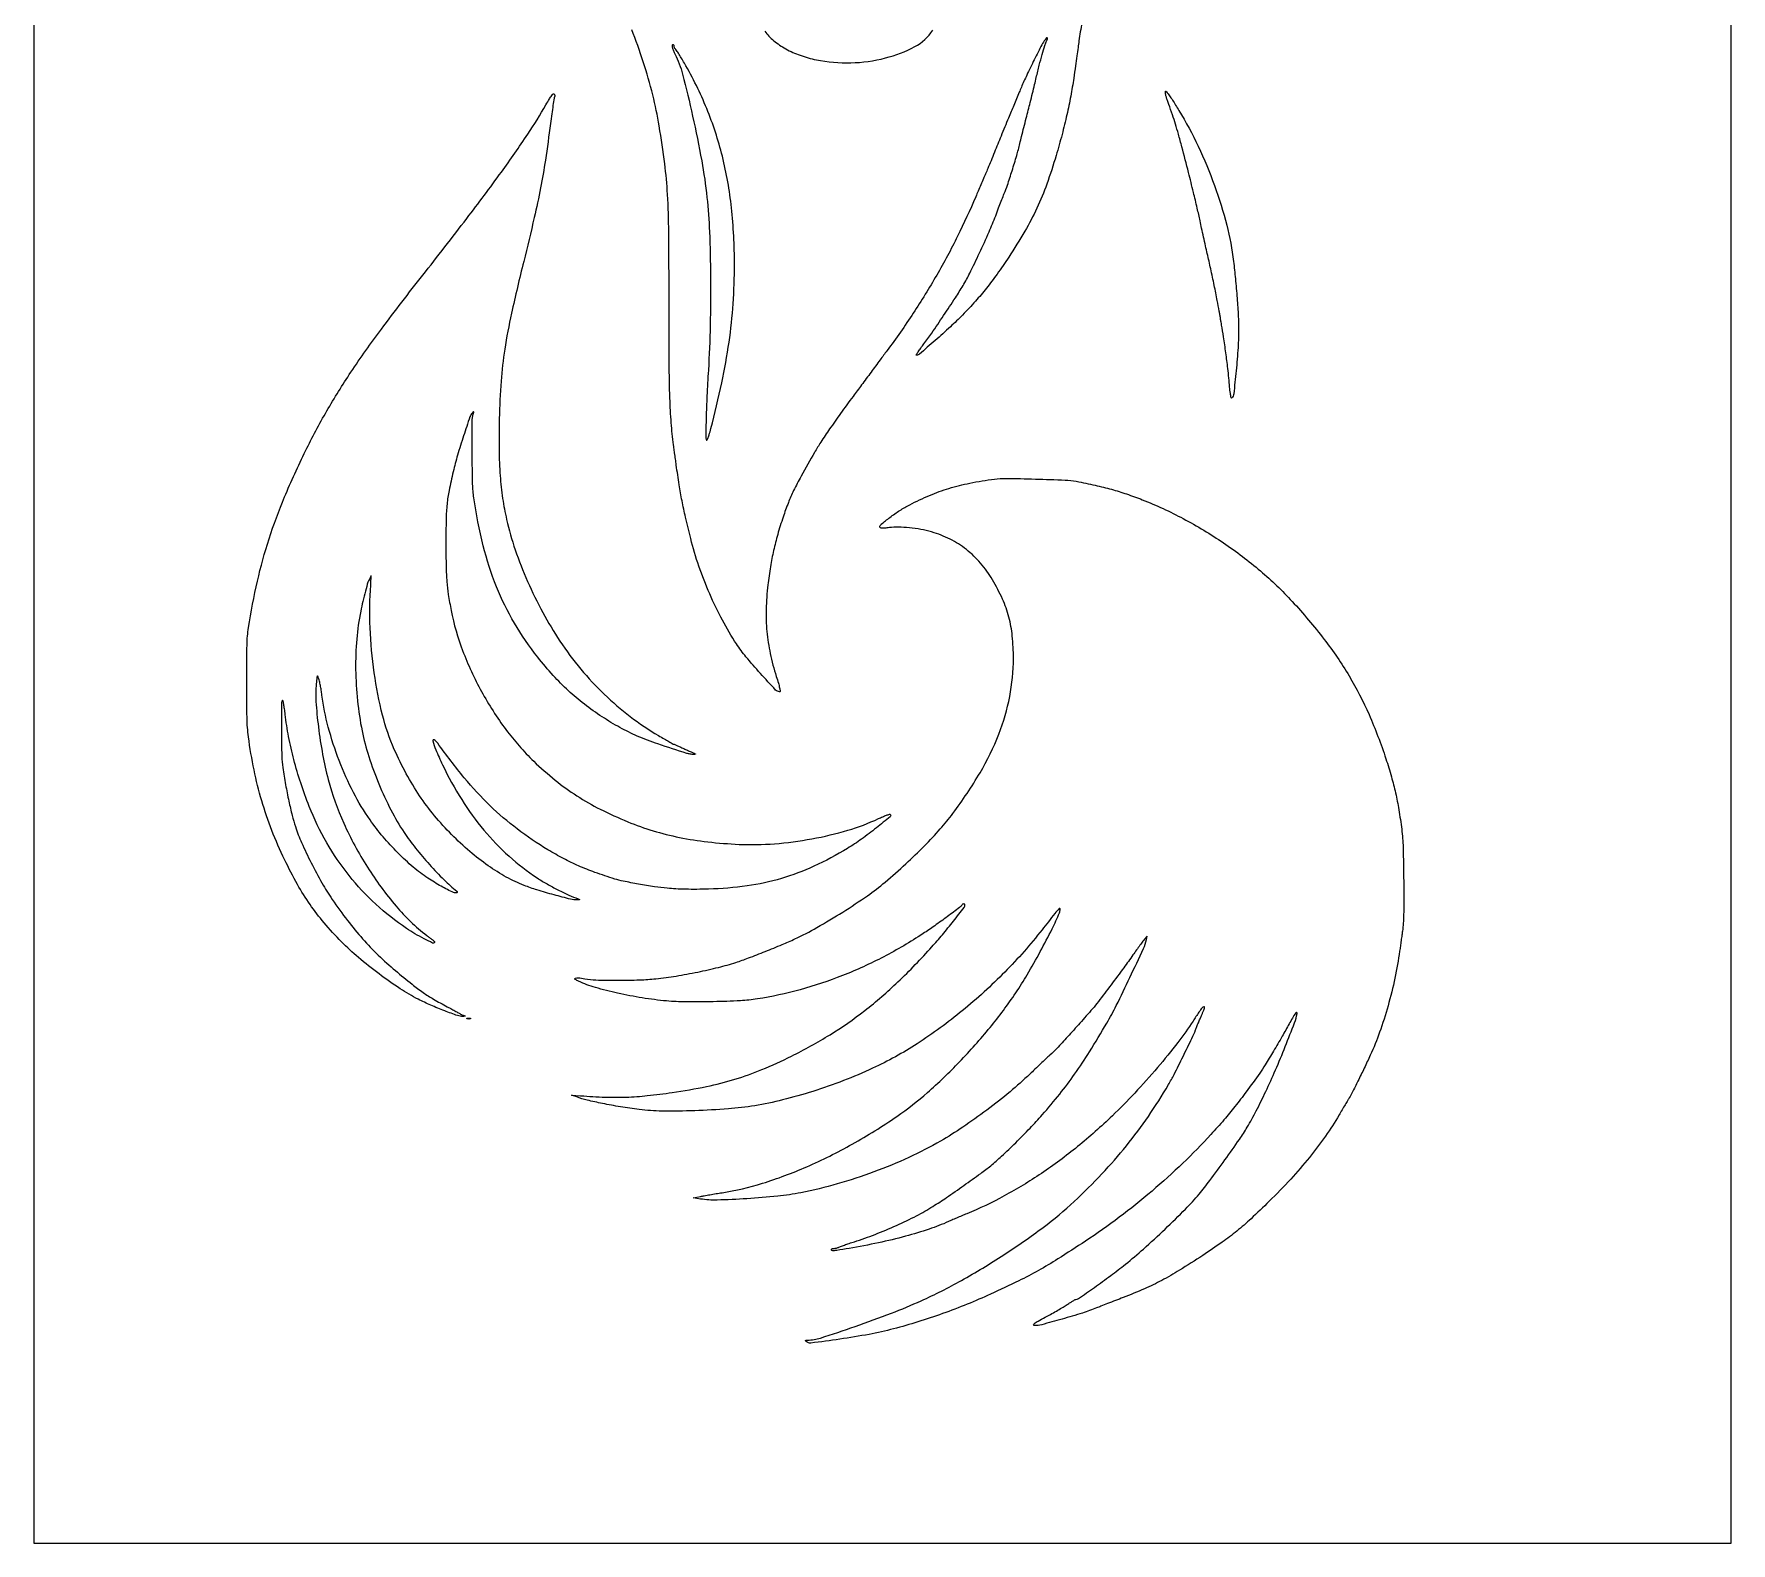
# Model space of a CAD drawing. Extents: x 0 to 1296, y 0 to 2046.
# Drawn here: x 0 to 1296, y 0 to 1152 of the extents above; entities that cross this region are included whole.
import ezdxf

# ---------------------------------------------------------------- set-up
doc = ezdxf.new("R2010")
doc.units = 0

msp = doc.modelspace()

# ---------------------------------------------------------------- linework, layer by layer
msp.add_lwpolyline([(0, 1023), (0, 0), (648, 0), (1296, 0), (1296, 1023), (1296, 2046), (648, 2046), (0, 2046)], close=True)
for points in [[(800.325212, 1160.752365, 0.01662), (798.009665, 1147.018968, -0.000908), (797.305164, 1141.856001, -0.000501), (796.42611, 1135.546578, -0.000412), (795.344326, 1127.88441, -0.000226), (794.007175, 1118.5, -0.010922), (791.752113, 1104.858562, -0.009349), (788.796586, 1090.598683, -0.008764), (785.102409, 1075.541711, -0.007072), (780.62357, 1059.5, -0.01468), (773.470928, 1037.606367, -0.022764), (765.902647, 1019.228321, -0.022689), (756.675573, 1001.571078, -0.014457), (744.443748, 981.878543, -0.008614), (735.524568, 968.896025, -0.01377), (727.41801, 958.159532, -0.014353), (718.986209, 948.209, -0.010538), (709.098348, 937.65338, -0.012706), (699.874293, 928.681088, -0.007069), (688.207506, 918.197889, -0.002124), (676.22882, 907.826044, -0.179228), (673.9984, 907, -0.584489), (673.827353, 907.303704, -0.007733), (675.249711, 909.570312, -0.012431), (677.183863, 912.392971, -0.006856), (679.679734, 915.75, 0.012249), (685.555126, 923.833216, 0.003111), (694.683783, 937.239473, 0.003221), (703.720898, 950.87948, 0.010205), (709.522644, 960.168638, 0.019963), (714.63157, 969.565959, 0.005212), (722.067095, 985.052816, 0.005534), (729.380956, 1001.164802, 0.01267), (734.447331, 1013.5, -0.000518), (736.701428, 1019.391583, -0.000712), (738.740168, 1024.68125, -0.00045), (740.464963, 1029.125536, -0.008625), (741.027294, 1030.5, 0.021321), (743.394589, 1036.733174, 0.004456), (746.975836, 1047.858911, 0.004961), (750.481325, 1059.496298, 0.010819), (752.886364, 1068.5, -0.001039), (754.256779, 1074.064721, -0.000555), (755.973366, 1080.940625, -0.000552), (757.74193, 1087.958593, -0.000861), (759.282562, 1094, 0.00147), (760.806439, 1100.006266, 0.000973), (762.522776, 1106.9125, 0.000979), (764.164294, 1113.629616, 0.001904), (765.44393, 1119, -0.004424), (767.736459, 1128.410712, -0.006424), (769.939269, 1136.669676, -0.005632), (771.891635, 1143.339471, -0.047326), (773.084507, 1146.236431, 0.025343), (773.998272, 1148.205342, 0.228443), (773.937933, 1149.127495, 0.487188), (773.358256, 1149.21486, 0.038674), (772.152639, 1147.884859, 0.04615), (769.722581, 1144.067111, 0.003137), (763.908766, 1132.574322, 0.004988), (758.145331, 1120.706201, 0.010981), (754.032524, 1111.5, -0.000185), (752.428639, 1107.691066, -0.000087), (750.351461, 1102.765625, -0.000086), (748.172741, 1097.604383, -0.000121), (746.226846, 1093, 0.002026), (744.116854, 1087.953779, 0.000917), (741.390868, 1081.325, 0.000907), (738.539631, 1074.3191, 0.001242), (735.999508, 1068, -0.001527), (733.528127, 1061.862039, -0.001306), (730.887455, 1055.409375, -0.001315), (728.456147, 1049.556009, -0.003752), (726.723004, 1045.5, 0.001035), (725.099111, 1041.756104, 0.000531), (723.078746, 1037.057874, 0.000528), (721.009098, 1032.2168, 0.000797), (719.217372, 1027.99489, -0.015601), (705.301366, 997.728333, -0.015185), (689.406556, 968.109028, -0.014948), (671.484466, 939.059343, -0.014032), (651.492231, 910.5, -0.000041), (646.172196, 903.338, -0.000019), (639.257265, 894.03125, -0.000019), (631.991013, 884.253215, -0.000026), (625.485094, 875.5, 0.003905), (615.96612, 862.483247, 0.005376), (607.631574, 850.630504, 0.006001), (600.813696, 840.449996, 0.01476), (596.12055, 832.77083, 0.003068), (585.846321, 814.528432, 0.013541), (580.153324, 803.585446, 0.019528), (576.115498, 794.385427, 0.012282), (572.089455, 783.354891, 0.011226), (567.95151, 770.116689, 0.014968), (564.827984, 757.912982, 0.014861), (562.424007, 745.474568, 0.010817), (560.463957, 731.521806, 0.023308), (559.146893, 713.087143, 0.029213), (559.724152, 695.96066, 0.029529), (562.281326, 679.170733, 0.024718), (566.908309, 661.75, -0.006066), (568.495228, 656.563044, -0.01794), (569.412713, 652.953213, -0.0184), (569.8555, 650.466598, -0.455666), (569.44981, 650, -0.207689), (566.383761, 651.330984, -0.004223), (554.742915, 663.997224, -0.010568), (543.736694, 676.707846, -0.027236), (536.50531, 686.459723, -0.023589), (525.723693, 704.592406, -0.019915), (516.024744, 724.699382, -0.019655), (507.824783, 745.821146, -0.021199), (501.536627, 767, -0.004178), (497.601526, 783.229918, -0.00894), (494.893442, 795.834438, -0.009469), (492.732986, 808.066803, -0.005317), (490.548641, 823, 0.000052), (489.912147, 827.696109, 0.000056), (489.287562, 832.296875, 0.000053), (488.74913, 836.256583, 0.000258), (488.442655, 838.5, -0.0153), (486.661404, 855.291061, -0.010866), (485.651493, 874.199904, -0.006447), (485.149799, 900.976634, -0.00142), (485.011847, 946.941402, 0.002118), (484.775116, 1000.772769, 0.011734), (483.846038, 1029.705396, 0.017675), (481.715201, 1053.078538, 0.009246), (477.499243, 1082, 0.021017), (472.567815, 1105.685549, 0.016269), (465.288086, 1131.01738, 0.016408), (456.484088, 1155.501619, 0.023237)], [(558.092764, 1154.37443, 0.061461), (564.976616, 1147.117567, 0.045628), (574.119078, 1140.892218, 0.041807), (585.106784, 1135.945118, 0.034424), (597.5, 1132.506297, 0.057412), (623.837586, 1130.205237, 0.055536), (650.317068, 1133.896541, 0.060787), (672.636615, 1142.576396, 0.125259), (686.359702, 1155.145534, -0.073887)]]:
    msp.add_lwpolyline(points, format="xyb")
for points in [[(487.559298, 1141.75, 0.014957), (487.914771, 1140.709231, 0.007684), (488.418784, 1139.426563, 0.00763), (488.978495, 1138.121079, 0.011413), (489.510554, 1137, -0.053507), (495.299611, 1121.57474, -0.008119), (503.004167, 1089.519813, -0.009805), (509.931517, 1055.351845, -0.018467), (513.955722, 1027.5, -0.016985), (515.863996, 1001.260087, -0.007644), (516.670217, 966.727898, -0.007498), (516.413796, 929.776702, -0.009366), (515.019108, 895.5, 0.002885), (513.966441, 875.889951, 0.004635), (513.32038, 859.156087, 0.001997), (512.962989, 845.047189, 0.102764), (513.460771, 842.364651, 0.549369), (513.992576, 842.26909, 0.089573), (514.683337, 843.358237, 0.026876), (515.63331, 846.106587, 0.005684), (516.975444, 851, 0.011435), (525.284823, 885.94407, 0.016933), (530.820273, 916.940004, 0.018289), (533.953912, 946.311857, 0.017467), (534.99704, 976.289219, 0.026721), (532.676037, 1019.570105, 0.0343), (525.712817, 1058.820988, 0.035936), (513.812074, 1095.220854, 0.034795), (496.716483, 1129.953506, 0.003943), (494.307553, 1134.019639, 0.006047), (492.150639, 1137.499884, 0.002386), (490.257893, 1140.44188, 0.149883), (489.790098, 1140.833333, -0.126842), (489.487438, 1141.064168, -0.060775), (489.232091, 1141.484896, -0.05449), (489.058666, 1142.016731, -0.051632), (489, 1142.583333, 0.073729), (488.919742, 1143.124647, 0.088057), (488.686455, 1143.583854, 0.100597), (488.339659, 1143.890833, 0.131768), (487.932612, 1144, 0.216724), (487.555074, 1143.828292, 0.139057), (487.34624, 1143.385576, 0.080901), (487.344126, 1142.673768, 0.035198)], [(397.518775, 1104.030378, 0.099854), (397.229349, 1103.248497, 0.001127), (396.371062, 1097.690832, 0.003427), (395.436351, 1091.24992, 0.002221), (394.439434, 1083.788298, -0.004938), (390.559897, 1055.90636, -0.010919), (386.926388, 1034.735027, -0.009578), (382.084009, 1012.122604, -0.003015), (373.9932, 978.5, 0.005577), (364.695562, 938.973153, 0.016377), (359.494982, 911.505449, 0.020145), (356.694823, 887.067285, 0.012863), (355.320426, 858.5, 0.008735), (355.204313, 834.703028, 0.015081), (356.050329, 814.925166, 0.017573), (357.925613, 797.637273, 0.020874), (360.944457, 781.5, 0.026062), (367.548832, 758.427474, 0.020653), (376.983011, 734.261881, 0.020334), (388.578363, 710.510638, 0.022732), (401.676855, 688.672968, 0.027056), (417.602401, 667.275905, 0.028279), (435.526282, 648.054258, 0.02851), (455.357958, 631.119276, 0.028527), (476.983521, 616.554048, 0.001671), (481.248576, 614.041595, 0.002664), (484.913505, 611.925252, 0.000558), (488.144832, 610.08696, 0.129751), (488.474294, 610, -0.102588), (488.801965, 609.932055, -0.001092), (490.932573, 609.003223, -0.003409), (493.385971, 607.907285, -0.002204), (496.211843, 606.606716, 0.001769), (499.112502, 605.268671, 0.002249), (501.799729, 604.055177, 0.00176), (504.060832, 603.055858, 0.01858), (505, 602.685663, -0.666544), (505.021836, 602.300567, -0.123685), (504.002495, 602.08811, -0.027448), (501.12, 602.364282, -0.037201), (498.570998, 602.947062, -0.00771), (476.541146, 610.114627, -0.019282), (460.763641, 616.207551, -0.023674), (447.537246, 622.669114, -0.018957), (433.934848, 630.816942, -0.019686), (420.305655, 640.484551, -0.02274), (408.144834, 650.764954, -0.021848), (396.574278, 662.464954, -0.015862), (384.711571, 676.422997, -0.035416), (366.86237, 702.406854, -0.037369), (353.216723, 730.200085, -0.034738), (343.118308, 761.483211, -0.024), (335.913112, 798, -0.031299), (335.022598, 808.545864, -0.003738), (334.690245, 831.968087, -0.002068), (334.627159, 856.459687, -0.076717), (335.48385, 861.95336, 0.00555), (335.926589, 863.401368, 0.217413), (335.88004, 863.725745, 0.4678), (335.661468, 863.753207, 0.011548), (334.841903, 862.95336, 0.111538), (332.900984, 859.804057, 0.003528), (328.09293, 845.444722, 0.007645), (323.48552, 830.590145, 0.012939), (320.141763, 818, 0.009259), (317.02064, 803.721022, 0.024039), (315.462059, 793.310634, 0.020251), (314.771999, 781.832058, 0.005028), (314.593239, 763, 0.004208), (314.751998, 745.319342, 0.015203), (315.289988, 734.072673, 0.019049), (316.440868, 724.221225, 0.009833), (318.589772, 712, 0.042917), (327.372302, 681.400486, 0.034065), (341.81907, 650.17962, 0.033975), (360.426319, 621.11239, 0.041917), (381.662195, 596.95498, 0.02146), (398.110916, 582.441654, 0.027045), (414.563596, 570.546774, 0.026433), (432.514818, 560.291269, 0.019067), (453.5, 550.716169, 0.024156), (472.816924, 543.847599, 0.023345), (492.926308, 538.78458, 0.021944), (514.568029, 535.378907, 0.016696), (538.5, 533.488756, 0.031229), (565.526126, 533.948523, 0.025705), (594.129232, 537.712672, 0.026148), (621.532752, 544.260102, 0.037365), (644.907655, 553.098774, -0.007938), (648.173196, 554.558366, -0.012581), (651.019444, 555.692861, -0.006507), (653.410518, 556.541681, -0.285796), (653.90725, 556.426083, -0.441436), (653.822285, 554.581143, -0.005246), (643.362262, 546.072844, -0.013395), (632.007368, 537.519661, -0.017808), (621.219543, 530.402631, -0.028628), (595.65865, 516.757867, -0.036932), (570.754132, 507.404746, -0.036625), (544.575692, 501.764393, -0.027438), (515.176372, 499.285008, -0.005814), (506.251575, 499.127511, -0.0067), (497.737953, 499.190372, -0.00725), (490.052785, 499.461633, -0.012533), (483.676372, 499.939773, -0.012311), (473.864489, 501.168011, -0.006347), (461.650652, 503.162206, -0.005724), (450.079823, 505.339401, -0.026624), (443.5, 507.024216, -0.010199), (428.422657, 512.092839, -0.016853), (415.940228, 517.055437, -0.018082), (404.463014, 522.575091, -0.014431), (392.5, 529.318464, -0.026773), (369.054839, 545.209991, -0.029891), (348.334192, 562.98328, -0.027745), (328.659371, 584.248342, -0.018178), (308.32312, 610.737444, 0.101303), (305.656609, 613.223963, 0.662389), (304.617464, 612.479743, 0.046723), (306.797227, 605.771072, 0.009267), (312.020809, 594.262117, 0.028902), (326.661746, 567.6137, 0.034137), (343.567512, 544.350227, 0.035621), (362.779098, 524.453699, 0.037525), (384.305983, 507.860646, 0.015175), (391.817422, 503.241673, 0.012039), (400.19259, 498.699985, 0.012297), (408.43469, 494.736589, 0.021193), (415.5, 491.904309, -0.008901), (416.61636, 491.488336, -0.517334), (416.660896, 491.307505, -0.203673), (416.383002, 491.171346, -0.004197), (414.803688, 491.09968, -0.070067), (409.843983, 491.612112, -0.005681), (397.146744, 494.911407, -0.008407), (384.152557, 498.681696, -0.018371), (374.365229, 502.099294, -0.033516), (360.735239, 508.510922, -0.026236), (346.874766, 517.18454, -0.024252), (332.911873, 528.023799, -0.01952), (318.974078, 540.947038, -0.023267), (305.902406, 555.332393, -0.024631), (294.485709, 570.608375, -0.023971), (284.364853, 587.31674, -0.019809), (275.176051, 606, -0.043403), (266.23797, 632.033588, -0.025373), (259.900269, 664.422442, -0.024641), (256.675178, 698.915872, -0.029585), (257.170377, 731.5, 0.003895), (257.392034, 734.825264, 0.009608), (257.488736, 737.26875, 0.023995), (257.455052, 738.486982, 0.845655), (257.312769, 738.5, -0.022142), (257.050799, 737.660209, -0.018305), (256.700234, 736.790756, -0.018691), (256.319157, 736.016248, -0.046214), (255.968969, 735.489807, 0.100737), (255.081683, 733.779443, 0.003739), (253.132472, 726.743989, 0.007312), (251.172448, 719.009057, 0.008169), (249.515227, 711.5, 0.029793), (246.493612, 690.259336, 0.023406), (245.681189, 667.013789, 0.022872), (247.056853, 643.158558, 0.024504), (250.600306, 620.077944, 0.027306), (255.704092, 600.573316, 0.020588), (263.338613, 579.768472, 0.020628), (272.63382, 559.719334, 0.027905), (282.74998, 542.5, 0.021347), (291.417874, 530.603076, 0.015166), (302.085414, 518.006531, 0.015348), (313.160902, 506.439496, 0.027606), (323.02347, 497.768199, -0.584879), (322.839626, 496.581271, -0.197166), (320.520159, 496.652419, -0.0238), (311.046114, 501.436253, -0.016418), (300.785408, 507.699169, -0.031395), (289.659216, 516.045849, -0.020653), (277.91829, 526.933044, -0.019965), (266.582715, 539.300693, -0.022027), (256.655563, 552.146942, -0.034942), (244.031103, 573.017386, -0.026629), (233.114342, 597.403267, -0.026481), (224.783145, 622.995463, -0.033082), (219.927272, 647.5, 0.00768), (219.388126, 651.196052, 0.007772), (218.737604, 654.859222, 0.007613), (218.073569, 658.028722, 0.031162), (217.523065, 659.914371, 0.015103), (216.715548, 661.956518, 0.636638), (216.356364, 661.967364, 0.090719), (216.082766, 661.037616, 0.001758), (215.573483, 656.048962, 0.04124), (215.359559, 642.498857, 0.014425), (217.219213, 623.084193, 0.014412), (220.456703, 602.112317, 0.018337), (224.703621, 583, 0.042787), (236.543396, 549.619343, 0.034379), (254.653205, 516.079797, 0.035061), (276.614271, 486.20631, 0.052727), (300, 463.915638, -0.000213), (302.137807, 462.268435, -0.000317), (304.006771, 460.825219, -0.000133), (305.606036, 459.587962, -0.006705), (305.916667, 459.340782, -0.181217), (306.022786, 459.15829, -0.104903), (306.012281, 458.901448, -0.079585), (305.885029, 458.607667, -0.054506), (305.657056, 458.323723, -0.321288), (304.431474, 458.121338, -0.005287), (297.898395, 461.428915, -0.012988), (290.974275, 465.258543, -0.014418), (284.5, 469.31774, -0.038985), (261.096708, 487.736791, -0.038254), (240.675384, 509.674516, -0.037775), (223.609438, 534.747045, -0.035995), (210.197891, 562.5, -0.014924), (203.719584, 580.338729, -0.015797), (198.449721, 598.199525, -0.016321), (194.474147, 615.756767, -0.018953), (191.878779, 632.684031, 0.00708), (191.329475, 636.938604, 0.012423), (190.738145, 640.43792, 0.006746), (190.156789, 643.223648, 0.515898), (189.797769, 643.375014, 0.260091), (188.972386, 641.893574, 0.000871), (189.022598, 620.378492, 0.003899), (189.254671, 600.83381, 0.033043), (190.006833, 592.081913, 0.00689), (192.195092, 578.986634, 0.007826), (194.660751, 566.503213, 0.008444), (197.211592, 555.487073, 0.017489), (199.646639, 547, 0.02645), (204.347553, 534.781111, 0.012268), (211.66444, 519.426429, 0.012261), (219.953672, 504.024972, 0.020252), (227.784712, 491.5, 0.013416), (239.518099, 475.274701, 0.018178), (251.021231, 461.316715, 0.019191), (262.968047, 448.847606, 0.018272), (276.02676, 437.117138, 0.0046), (288.827014, 426.635711, 0.016912), (297.201675, 420.359886, 0.020747), (305.087081, 415.330061, 0.009805), (315.639947, 409.472869, -0.002067), (319.106865, 407.618205, -0.002885), (322.191109, 405.928757, -0.001749), (324.773631, 404.482862, -0.03753), (325.5, 403.997657, 0.046958), (326.022247, 403.662844, 0.018663), (326.79375, 403.300649, 0.018275), (327.660953, 402.969217, 0.021874), (328.5, 402.72361, -0.025209), (329.279809, 402.489688, -0.638301), (329.295433, 402.321712, -0.116071), (328.858683, 402.188418, -0.006753), (327.45659, 402.116001, -0.094134), (323.521764, 402.709151, -0.007643), (313.682496, 406.329978, -0.011049), (303.040037, 410.704618, -0.014331), (293.5, 415.204698, -0.028109), (279.673107, 423.224943, -0.015121), (263.535923, 434.553123, -0.015022), (247.749714, 447.120126, -0.022934), (234.921166, 459.029151, -0.017421), (221.512541, 473.659513, -0.025231), (210.814414, 487.54213, -0.02429), (201.282469, 502.829162, -0.014596), (191.410355, 521.801817, -0.019909), (181.673161, 544.157449, -0.021165), (173.962003, 566.770041, -0.020791), (168.079619, 590.322914, -0.017873), (163.824493, 615.5, -0.028243), (162.727406, 630.059001, -0.004744), (162.468498, 658.034511, -0.004372), (162.720039, 686.056478, -0.034461), (163.84394, 699, -0.017244), (170.677925, 734.536021, -0.021994), (179.526088, 766.699863, -0.021315), (191.410728, 798.753436, -0.014698), (207.451096, 834, -0.016785), (223.652845, 864.372302, -0.016225), (242.029683, 893.942549, -0.01338), (265.300882, 926.868486, -0.006382), (296.880595, 968, 0.003576), (330.535404, 1011.328645, 0.006768), (356.929174, 1046.800042, 0.00828), (377.118335, 1075.710318, 0.019293), (391.021246, 1098.160766, -0.006787), (393.628861, 1102.616759, -0.027079), (395.407752, 1105.232768, -0.053537), (396.628995, 1106.522078, -0.470986), (397.304122, 1106.402846, -0.054825), (397.567916, 1105.789402, -0.051632), (397.698877, 1105.120726, -0.055548), (397.685976, 1104.499091, -0.105853)], [(874.397212, 1093.763225, -0.027065), (889.067266, 1066.555011, -0.023326), (901.530218, 1036.554781, -0.023806), (910.861281, 1006.335193, -0.033078), (916.092039, 978.5, -0.006441), (917.503294, 965.32869, -0.00451), (918.768, 950.4569, -0.004375), (919.696398, 936.63475, -0.014404), (919.966063, 927.5, -0.016017), (919.507597, 912.869089, -0.008914), (918.060774, 895.086714, -0.003434), (916.188528, 877.469743, -0.169767), (914.686725, 874.353392, -0.602391), (914.209871, 874.500354, -0.010672), (913.650517, 877.83591, -0.012398), (913.070283, 882.647494, -0.004495), (912.477948, 889.5, 0.011541), (911.738755, 896.843801, 0.002895), (910.187906, 908.781377, 0.003086), (908.450077, 921.011219, 0.007511), (906.977813, 930, -0.001168), (906.597835, 932.148679, -0.000542), (906.113944, 934.940625, -0.000537), (905.612052, 937.874048, -0.000749), (905.169713, 940.5, 0.007376), (903.685459, 948.650227, 0.002592), (901.321805, 960.30606, 0.0026), (898.62654, 972.923101, 0.003337), (896.009357, 984.5, -0.00184), (894.66869, 990.348831, -0.001151), (893.139946, 997.20625, -0.001154), (891.664969, 1003.969141, -0.002103), (890.496391, 1009.5, 0.00607), (888.358389, 1019.236561, 0.00319), (885.477044, 1031.288379, 0.002498), (881.67299, 1046.435505, 0.001171), (876.606667, 1066, 0.003585), (873.973327, 1075.784631, 0.007304), (871.738003, 1083.423455, 0.008033), (869.425672, 1090.511344, 0.005478), (866.580012, 1098.495668, -0.008021), (865.592155, 1101.312611, -0.009658), (864.757879, 1103.991308, -0.008491), (864.139495, 1106.264289, -0.062242), (864, 1107.380526, -0.044835), (864.082081, 1108.294058, -0.462517), (864.369817, 1108.460776, -0.133682), (864.874255, 1108.11041, -0.007855), (866.062177, 1106.648084, -0.020017), (867.215411, 1105.054671, -0.003069), (869.361242, 1101.781733, -0.003426), (871.844384, 1097.884831, -0.002967)], [(796, 810.669922, -0.008256), (810.468324, 807.673341, -0.012831), (822.825655, 804.565364, -0.013704), (834.386415, 800.995989, -0.011601), (846.401774, 796.609074, -0.029401), (877.726859, 782.164648, -0.026281), (908.381631, 763.647578, -0.026496), (936.652898, 742.203622, -0.031419), (960.837927, 718.998637, -0.021292), (985.328941, 689.96194, -0.030204), (1004.339388, 662.037541, -0.030923), (1019.522473, 632.550095, -0.023975), (1032.439422, 598.820737, -0.010118), (1036.642752, 585.113832, -0.014251), (1039.790704, 572.724371, -0.013895), (1042.283265, 559.938317, -0.00895), (1044.492739, 545, -0.02577), (1045.569422, 531.119751, -0.004656), (1045.99847, 505.235326, -0.004247), (1045.966567, 479.320245, -0.032545), (1045.057827, 467.192629, 0.000118), (1044.612599, 464.024596, 0.000057), (1044.044091, 459.969085, 0.000056), (1043.452618, 455.742791, 0.000081), (1042.92986, 452, -0.018177), (1039.289991, 431.408824, -0.015872), (1034.024493, 410.173163, -0.016244), (1027.61158, 389.964292, -0.023066), (1020.51658, 372.5, -0.003505), (1015.899971, 362.668778, -0.003288), (1011.048037, 352.691019, -0.002699), (1006.680304, 343.975899, -0.020856), (1004.447544, 340, 0.003501), (1003.263407, 338.052888, 0.000768), (1001.256801, 334.689005, 0.0008), (998.948634, 330.791862, 0.000768), (996.621772, 326.83491, -0.020469), (986.27503, 310.727272, -0.017021), (974.018157, 294.467884, -0.015823), (959.746161, 277.918128, -0.012543), (943.332918, 260.935786, -0.007025), (929.413041, 247.617813, -0.016499), (918.561891, 238.172194, -0.017182), (907.380112, 229.691098, -0.008255), (892.5, 219.553997, -0.007048), (874.803985, 208.275551, -0.016669), (861.238268, 200.508439, -0.018481), (848.056412, 194.145746, -0.01079), (831.834068, 187.455422, 0.000399), (825.906183, 185.153619, 0.000392), (819.948132, 182.829241, 0.000385), (814.728119, 180.783427, 0.001498), (811.5, 179.504224, -0.018936), (800.682965, 175.648433, -0.006937), (785.125885, 170.994568, -0.004465), (769.60261, 166.733915, -0.064826), (763.965773, 166, -0.436168), (763.431165, 166.575923, -0.212129), (763.961879, 167.565105, -0.036527), (766.846162, 169.484956, -0.00739), (772.25, 172.433436, 0.005446), (776.2868, 174.615691, 0.003848), (780.774785, 177.15076, 0.003884), (785.027322, 179.640356, 0.00818), (788.281182, 181.652235, -0.002918), (790.913979, 183.318656, -0.004525), (793.20732, 184.722844, -0.001502), (795.199786, 185.910025, -0.134387), (795.528501, 186, 0.153341), (797.667464, 186.671776, 0.00182), (809.824476, 195.209547, 0.006008), (822.252295, 204.231289, 0.00762), (833.5, 212.87402, 0.014861), (847.308982, 224.508293, 0.007819), (863.796374, 239.729598, 0.007691), (879.338806, 254.998201, 0.02069), (889.75557, 266.463217, 0.013594), (897.920931, 276.791539, 0.004394), (909.454341, 292.510746, 0.004081), (920.560096, 308.197805, 0.019183), (926.514969, 317.498005, 0.013558), (933.433983, 330.042236, 0.009094), (940.687092, 344.727994, 0.008321), (948.117067, 361.192258, 0.006685), (955.575246, 379.136632, 0.003937), (962.659115, 397.257289, 0.048534), (964.618808, 404.399362, 0.816153), (963.541115, 404.820556, 0.019151), (958.558755, 396.433746, -0.006656), (953.218034, 386.909565, -0.003858), (946.560975, 375.602013, -0.003548), (940.135905, 365.049213, -0.015059), (936.059728, 358.883121, -0.00481), (925.736137, 344.539572, -0.009393), (917.184855, 333.343448, -0.010266), (908.741629, 323.146152, -0.007198), (898.836742, 312, -0.016494), (877.391823, 290.055376, -0.014863), (853.80862, 268.771085, -0.014738), (828.779934, 248.737189, -0.015455), (803, 230.540981, -0.004735), (781.96553, 216.932092, -0.013832), (767.116913, 208.089487, -0.014281), (752.061459, 200.234354, -0.005328), (730.5, 190.039457, -0.011517), (712.714747, 182.351976, -0.010319), (693.935026, 175.19055, -0.010349), (674.937794, 168.832129, -0.011794), (656.5, 163.556234, -0.017413), (637.763317, 159.36068, -0.010689), (615.440603, 155.664564, -0.003962), (593.386133, 152.673766, -0.232104), (589.649355, 153.950645, -0.081533), (589.310006, 154.423288, -0.332532), (589.370158, 154.75, -0.162514), (589.813555, 154.950381, -0.025566), (590.783322, 155, 0.07796), (600.593993, 156.539042, 0.005458), (627.09646, 165.384327, 0.008537), (654.792103, 175.497723, 0.014339), (677.637147, 185.04537, 0.021622), (708.223774, 200.497077, 0.016149), (740.568036, 220.031165, 0.016386), (770.687977, 241.00992, 0.027417), (794.370788, 260.794957, 0.016234), (815.593806, 281.927032, 0.018975), (834.278041, 303.353594, 0.019299), (851.013301, 325.802836, 0.017983), (866.388058, 350, 0.014659), (870.668259, 357.820726, 0.003198), (877.556913, 371.549998, 0.002728), (884.280725, 385.356574, 0.022433), (887.022673, 391.790145, -0.005534), (887.998378, 394.312532, -0.003281), (889.21462, 397.299167, -0.003283), (890.467178, 400.262975, -0.005645), (891.554601, 402.713083, 0.006353), (892.491247, 404.831554, 0.008554), (893.281664, 406.773873, 0.006192), (893.892411, 408.411406, 0.086365), (894, 409.029635, 0.507106), (893.35921, 409.498973, 0.141579), (892.125462, 408.676915, 0.027746), (889.635552, 405.376158, 0.00433), (885.144841, 398.55375, -0.021508), (873.587555, 382.244173, -0.01145), (857.983478, 363.042231, -0.011174), (840.631249, 343.56019, -0.013831), (823.585575, 326.248249, -0.02066), (796.974795, 302.711526, -0.02272), (769.316876, 282.229307, -0.02359), (740.966811, 265.048922, -0.026802), (712.282761, 251.4024, 0.001804), (708.540492, 249.846247, 0.001485), (704.557961, 248.159368, 0.001499), (700.909979, 246.588447, 0.003993), (698.318808, 245.438714, -0.025666), (683.664351, 239.682556, -0.014953), (665.578384, 234.225298, -0.013569), (644.948495, 229.263956, -0.010874), (622.5, 225.013507, -0.000819), (613.037241, 223.450055, -0.021796), (610.496623, 223.147525, -0.126868), (609.423498, 223.339979, -0.293235), (609, 224, -0.192146), (609.15239, 224.381905, -0.087854), (609.591486, 224.70625, -0.067684), (610.242941, 224.926327, -0.047692), (611.013569, 225, 0.038061), (611.910913, 225.068408, 0.0237), (612.945728, 225.277705, 0.023732), (613.952583, 225.583006, 0.039194), (614.763569, 225.945379, -0.036698), (615.915474, 226.466988, -0.00323), (618.927423, 227.550677, -0.004217), (622.543456, 228.791205, -0.00327), (626.5, 230.082669, 0.015318), (642.337124, 235.677766, 0.013041), (658.686901, 242.519474, 0.013403), (673.96674, 249.885467, 0.021646), (686.5, 257.049774, 0.008799), (696.781807, 263.788677, 0.003878), (710.150355, 273.043527, 0.00363), (722.972631, 282.208007, 0.014325), (730.657442, 288.12865, 0.01651), (738.995822, 295.414238, 0.007024), (749.693477, 305.687874, 0.007001), (760.655561, 316.823029, 0.010091), (770.011381, 327, 0.012051), (783.31975, 342.829105, 0.015457), (794.746087, 358.04557, 0.01391), (806.094182, 375.165584, 0.007339), (819.267532, 397, 0.016534), (826.519667, 410.43022, 0.004637), (836.952319, 431.874806, 0.002686), (847.24063, 453.834537, 0.054798), (849.566963, 460.778118), (850.157916, 463.5), (848.055535, 461, 0.01461), (846.862499, 459.494125, 0.002283), (844.609247, 456.44375, 0.002538), (841.98642, 452.820467, 0.00221), (839.275772, 449, -0.005811), (832.281301, 439.290713, -0.002331), (822.49855, 426.166906, -0.001799), (812.872398, 413.473339, -0.015218), (808.349491, 407.912784, -0.003516), (798.748754, 396.973396, -0.003856), (789.283573, 386.503909, -0.003792), (781.025825, 377.646138, -0.016239), (775.895443, 372.566952, 0.001448), (772.812292, 369.690054, 0.000631), (768.734911, 365.853588, 0.000625), (764.413584, 361.767071, 0.000833), (760.5, 358.044462, -0.017215), (745.416006, 344.609656, -0.012359), (727.703341, 330.620167, -0.012377), (709.365559, 317.555684, -0.017554), (692.388164, 306.93141, -0.023236), (668.20536, 294.415325, -0.019262), (641.419228, 283.32279, -0.01902), (613.458021, 274.178808, -0.020902), (585.743737, 267.507345, -0.022682), (567.944329, 264.83407, -0.010236), (544.416311, 262.870884, -0.009147), (521.730724, 261.861091, -0.045375), (509, 262.683343), (503.5, 263.543791), (509, 264.688066, -0.006938), (511.84684, 265.239253, -0.002188), (516.115625, 265.985183, -0.002185), (520.885223, 266.775701, -0.002423), (525.5, 267.496928, 0.03884), (556.394723, 274.659954, 0.026524), (590.156889, 287.310448, 0.024839), (624.953991, 304.602871, 0.022627), (659, 325.764354, 0.030687), (682.264728, 343.921825, 0.020091), (706.829904, 367.469414, 0.019685), (730.165296, 393.702631, 0.024054), (749.761437, 420.047597, 0.015075), (758.503641, 433.951643, 0.008087), (768.488457, 451.595629, 0.007892), (777.567809, 468.907844, 0.022945), (783.092044, 481.233517, 0.073621), (783.74146, 484.026114, 0.694314), (782.988575, 484.379188, 0.030963), (779.617881, 480.639878, 0.001693), (769.810905, 468.21818, -0.028547), (741.433829, 435.99398, -0.026623), (708.9324, 406.407565, -0.027342), (674.527575, 381.291951, -0.035822), (640.463573, 362.492251, -0.016312), (618.210123, 353.082048, -0.015036), (594.782572, 344.864097, -0.015449), (571.698259, 338.315833, -0.021018), (550.5, 333.941871, -0.02135), (530.271142, 331.528217, -0.01072), (504.573245, 330.123136, -0.010482), (479.580291, 329.8177, -0.030171), (462.290848, 331.013722, -0.007954), (447.826951, 333.130218, -0.009285), (434.168148, 335.61254, -0.009871), (422.477525, 338.203307, -0.028116), (414.5, 340.619087), (410.5, 342.08039), (417.5, 341.528406, 0.010988), (436.220772, 340.465492, 0.017527), (452.247566, 340.47047, 0.017286), (468.392628, 341.601339, 0.010315), (487.5, 344.004759, 0.014099), (513.650867, 348.600245, 0.023452), (535.330069, 354.113809, 0.024302), (555.849962, 361.477295, 0.016638), (578.389439, 371.716357, 0.023554), (607.915454, 388.107162, 0.026835), (634.460387, 406.562491, 0.025691), (659.815022, 428.468492, 0.018625), (685.784939, 455.270963, 0.009424), (693.697403, 464.411099, 0.00678), (702.196388, 474.896987, 0.002144), (710.311982, 485.283459, 0.164095), (710.993698, 487.25, 0.249466), (710.710576, 487.793099, 0.172431), (710.026831, 487.974837, 0.11926), (709.17214, 487.692446, 0.115691), (708.529802, 487.048221, -0.093853), (706.898553, 485.26433, -0.002132), (697.599602, 478.360463, -0.005351), (687.845713, 471.342796, -0.007562), (679, 465.318976, -0.02561), (648.963563, 447.658744, -0.026139), (617.479408, 433.293863, -0.026518), (585.128259, 422.47399, -0.028288), (552.5, 415.411252, -0.026517), (539.483234, 414.058009, -0.007202), (518.792371, 413.309446, -0.007477), (497.80231, 413.166606, -0.020891), (483.102902, 413.901065, -0.016666), (464.579447, 416.229144, -0.015367), (445.739964, 419.834521, -0.016012), (428.70918, 424.216596, -0.034286), (415.976795, 428.899027, -0.048653), (413.324824, 430.411039, -0.59174), (413.429206, 431.328715, -0.128593), (415.71482, 431.634758, -0.015744), (420.745486, 430.853036, 0.040006), (429.184082, 429.95797, 0.006584), (445.588129, 429.752326, 0.007723), (462.531305, 430.024749, 0.018775), (475, 430.88731, 0.013363), (490.334666, 432.944203, 0.010361), (506.905654, 435.973034, 0.010544), (522.797776, 439.570092, 0.017525), (536, 443.348227, 0.011401), (545.632617, 446.718543, 0.004723), (558.50401, 451.693438, 0.004748), (571.385694, 456.954894, 0.010365), (581.133822, 461.284681, 0.019845), (597.869144, 469.963393, 0.010906), (617.664119, 481.826468, 0.010858), (636.504552, 494.262707, 0.024841), (650, 504.624983, 0.009803), (665.82669, 518.621184, 0.012158), (679.969096, 532.280354, 0.01332), (692.085701, 545.239166, 0.02069), (701.752023, 557.099916, 0.027099), (722.504999, 588.212563, 0.040478), (736.810202, 617.589482, 0.044973), (745.148415, 646.330955, 0.047868), (747.981174, 675.5, 0.025436), (747.130504, 692.597788, 0.040083), (744.491139, 707.045036, 0.040756), (739.620832, 720.713674, 0.027448), (731.986932, 735.425945, 0.043193), (722.880691, 748.18538, 0.049519), (712.086772, 758.561269, 0.050254), (699.610863, 766.492527, 0.046862), (685.512392, 771.996456, 0.023721), (677.311393, 773.926249, 0.020338), (668.532397, 775.190321, 0.021016), (660.161392, 775.695791, 0.037067), (653.25, 775.309625, -0.00682), (649.49639, 774.871189, -0.037722), (647.465056, 774.815865, -0.091861), (646.38407, 775.070554, -0.297379), (646, 775.659205, -0.223383), (647.079711, 777.95534, -0.011771), (653.616017, 783.114177, -0.018663), (661.218072, 788.396824, -0.022036), (668.792168, 792.793059, -0.021032), (684.011423, 799.953968, -0.02585), (698.779241, 805.278426, -0.024382), (714.710423, 809.271643, -0.015684), (733.5, 812.409545, -0.037567), (742.001454, 812.911814, -0.002935), (764.73944, 812.412479, -0.002961), (787.455387, 811.645575, -0.037028)], [(333.25, 400.337719, -0.057986), (332.679992, 400.181385, -0.037979), (332, 400.12966, -0.037979), (331.320008, 400.181385, -0.057986), (330.75, 400.337719, -0.174857), (330.540618, 400.525001, -0.447206), (330.601562, 400.693942, -0.078554), (331.10856, 400.810911, -0.017491), (332, 400.842105, -0.017491), (332.89144, 400.810911, -0.078554), (333.398438, 400.693942, -0.447206), (333.459382, 400.525001, -0.174857)]]:
    msp.add_lwpolyline(points, format="xyb", close=True)

doc.saveas('drawing.dxf')
